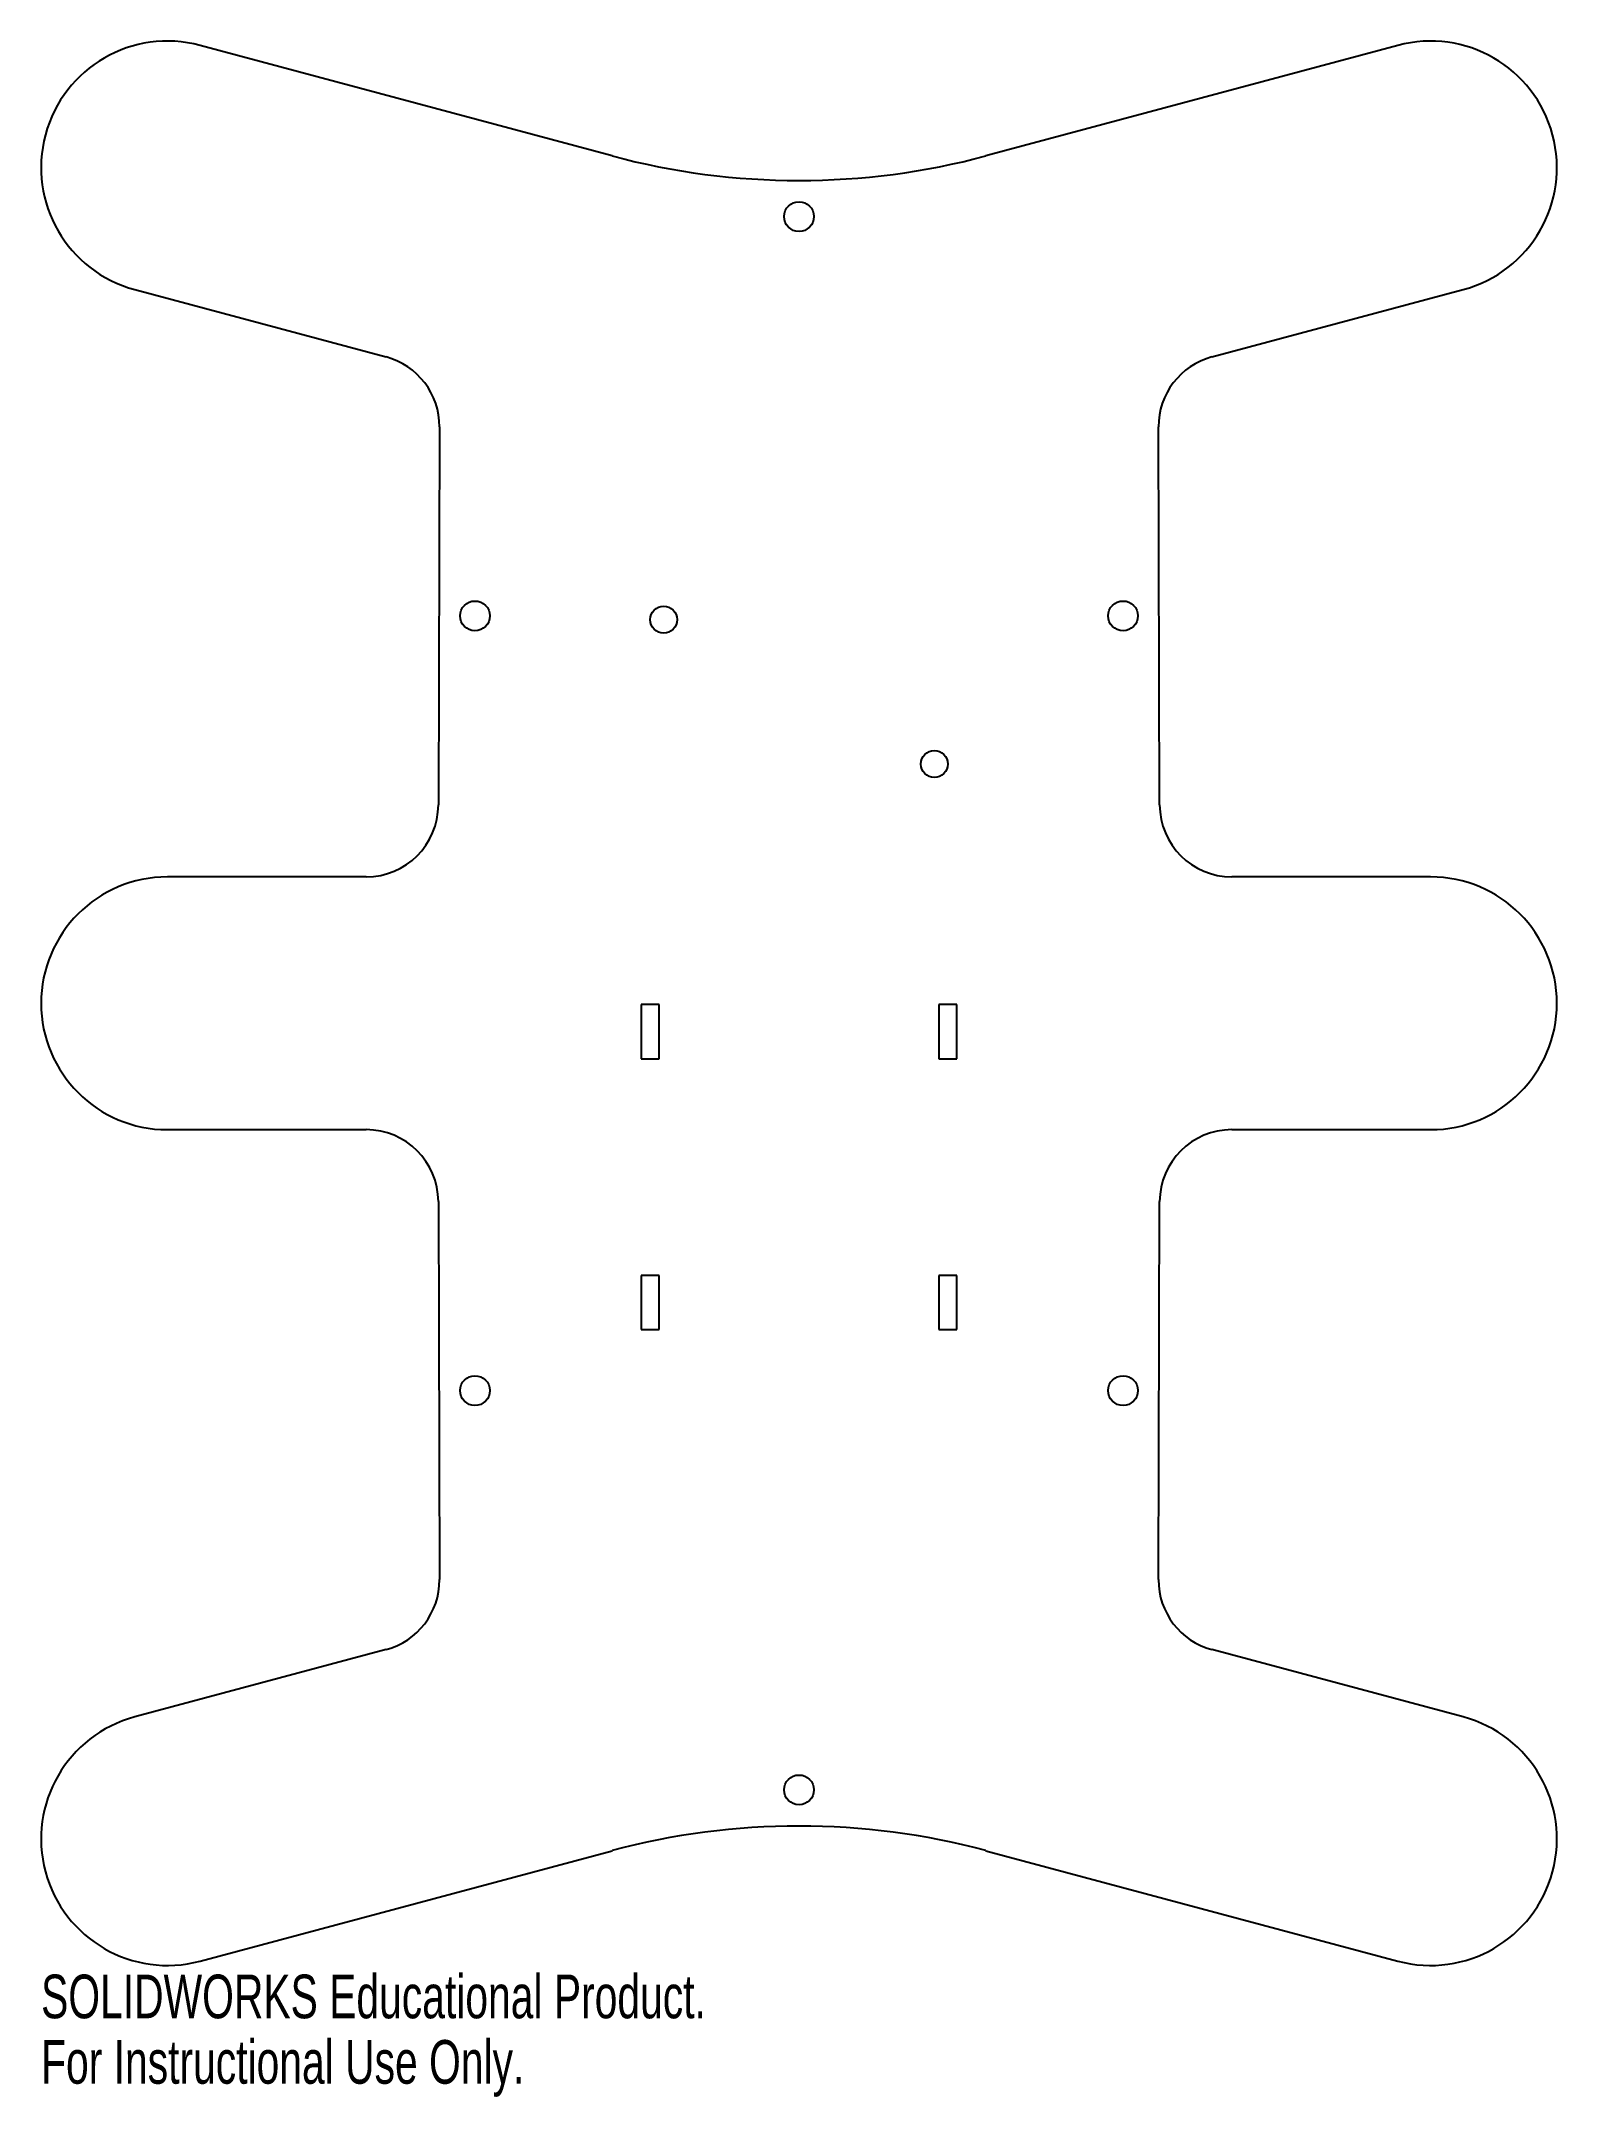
# Model space of a CAD drawing. Header units: millimetres. Extents: x -84 to 84, y -121 to 107.
import ezdxf

# ---------------------------------------------------------------- set-up
doc = ezdxf.new("R2010")
doc.units = ezdxf.units.MM
doc.styles.add('SLDTEXTSTYLE0', font='TXT', dxfattribs={"width": 0.7})

msp = doc.modelspace()

# ---------------------------------------------------------------- linework, layer by layer
at = {"color": 7, "linetype": 'Continuous', "lineweight": 25}
for p, q in [((-20.71, 93.87), (-66.38, 106.1)), ((66.38, 106.1), (20.71, 93.87)), ((-73.62, 79.06), (-45.77, 71.59)), ((45.77, 71.59), (73.62, 79.06)), ((-39.84, 63.84), (-39.97, 21.97)), ((39.97, 21.97), (39.84, 63.84)), ((-47.97, 14), (-70, 14)), ((70, 14), (47.97, 14)), ((-15.5, -0.14), (-17.5, -0.14)), ((-17.5, -0.14), (-17.5, -6.14)), ((-15.5, -6.14), (-15.5, -0.14)), ((15.5, -0.14), (15.5, -6.14)), ((17.5, -0.14), (15.5, -0.14)), ((17.5, -6.14), (17.5, -0.14)), ((-17.5, -6.14), (-15.5, -6.14)), ((15.5, -6.14), (17.5, -6.14)), ((-70, -14), (-47.97, -14)), ((47.97, -14), (70, -14)), ((-39.97, -21.97), (-39.84, -63.84)), ((39.84, -63.84), (39.97, -21.97)), ((-15.5, -30.14), (-17.5, -30.14)), ((-17.5, -30.14), (-17.5, -36.14)), ((-15.5, -36.14), (-15.5, -30.14)), ((15.5, -30.14), (15.5, -36.14)), ((17.5, -30.14), (15.5, -30.14)), ((17.5, -36.14), (17.5, -30.14)), ((-17.5, -36.14), (-15.5, -36.14)), ((15.5, -36.14), (17.5, -36.14)), ((-45.77, -71.59), (-73.62, -79.06)), ((73.62, -79.06), (45.77, -71.59)), ((-66.38, -106.1), (-20.71, -93.87)), ((20.71, -93.87), (66.38, -106.1))]:
    msp.add_line(p, q, dxfattribs=at)
for centre, radius in [((0, 87.14), 1.65), ((-35.91, 42.91), 1.65), ((-15, 42.5), 1.5), ((35.91, 42.91), 1.65), ((15, 26.5), 1.5), ((-35.91, -42.91), 1.65), ((35.91, -42.91), 1.65), ((0, -87.14), 1.65)]:
    msp.add_circle(centre, radius, dxfattribs=at)
for centre, radius, start, end in [((-70, 92.58), 14, 75, 255), ((70, 92.58), 14, 285, 105), ((0, 171.14), 80, 255, 285), ((-47.84, 63.87), 8, 359.8118, 75), ((47.84, 63.87), 8, 105, 180.1882), ((-47.97, 22), 8, 270, 359.8118), ((47.97, 22), 8, 180.1882, 270), ((-70, 0), 14, 90, 270), ((70, 0), 14, 270, 90), ((-47.97, -22), 8, 0.1882, 90), ((47.97, -22), 8, 90, 179.8118), ((-47.84, -63.87), 8, 285, 0.1882), ((47.84, -63.87), 8, 179.8118, 255), ((-70, -92.58), 14, 105, 285), ((70, -92.58), 14, 255, 75), ((0, -171.14), 80, 75, 105)]:
    msp.add_arc(centre, radius, start, end, dxfattribs=at)

# ---------------------------------------------------------------- texts
at = {"color": 7, "linetype": 'Continuous', "char_height": 4.8336, "attachment_point": 1, "style": 'SLDTEXTSTYLE0'}
for s, insert in [('SOLIDWORKS Educational Product.', (-84, -107.6)), ('For Instructional Use Only.', (-84, -114.85))]:
    msp.add_mtext(s, dxfattribs=dict(at, insert=insert))

doc.saveas('drawing.dxf')
